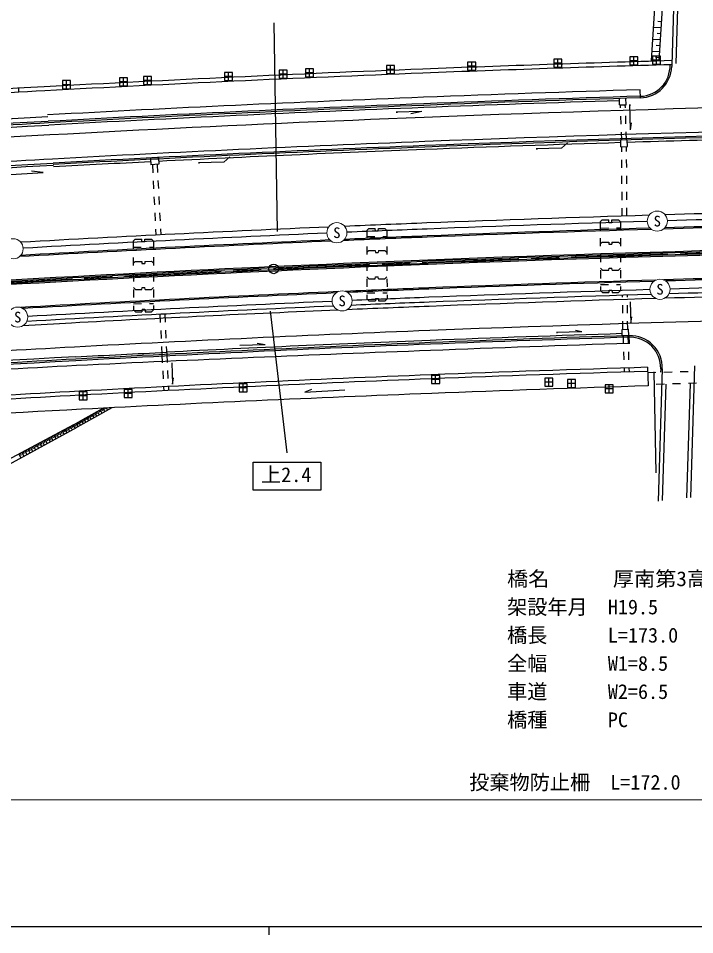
# Model space of a CAD drawing. Units: millimetres, scale not verified. Extents: x 40000 to 680000, y 20000 to 380000.
# Drawn here: x 236932 to 320853, y 204000 to 317714 of the extents above; entities that cross this region are included whole.
import ezdxf
from ezdxf.enums import TextEntityAlignment as Align

# ---------------------------------------------------------------- set-up
doc = ezdxf.new("R2010")
doc.units = ezdxf.units.MM
doc.header["$LTSCALE"] = 1000
doc.linetypes.add('CHAIN', pattern=[18.5, 12, -1.5, 3.5, -1.5])
for name, color, linetype, lineweight in [('M-BGD', 7, 'Continuous', 25), ('M-BMK', 2, 'CHAIN', 13), ('M-BMK-OTRS', 5, 'Continuous', 25), ('M-BMK-ROW', 30, 'Continuous', 25), ('M-BMK-SRVR', 3, 'Continuous', 25), ('M-STR-HTXT', 7, 'Continuous', 13), ('M-STR-STR1', 1, 'Continuous', 25), ('M-STR-STRC', 7, 'Continuous', 25), ('M-TTL-BAND', 7, 'Continuous', 25)]:
    doc.layers.add(name, color=color, linetype=linetype, lineweight=lineweight)
doc.styles.add('ＭＳ ゴシック', font='')
doc.styles.get('ＭＳ ゴシック').set_extended_font_data('MS Gothic')

msp = doc.modelspace()

# ---------------------------------------------------------------- linework, layer by layer
at = {"layer": 'M-BGD'}
for p, q in [((318670, 333239), (318009, 311961)), ((319172, 333297), (318514, 312111)), ((315497, 312480), (316179, 323038)), ((316427, 312420), (317109, 322978)), ((316740, 317270), (316275, 317300)), ((316692, 316526), (315762, 316586)), ((316596, 315038), (315666, 315098)), ((316644, 315782), (316179, 315812)), ((316548, 314294), (316083, 314324)), ((316500, 313550), (315570, 313610)), ((316452, 312805), (315987, 312835)), ((315545, 312388), (315497, 312480)), ((318009, 311961), (318002, 311718)), ((236941, 309034), (236968, 308535)), ((314124, 307844), (314091, 308843)), ((311546, 306965), (311521, 307765)), ((312346, 306990), (312321, 307789)), ((286982, 306167), (283831, 306084)), ((283831, 306084), (283983, 306083)), ((286982, 306167), (285627, 305846)), ((311546, 306965), (312346, 306990)), ((311659, 306588), (311646, 306967)), ((312259, 306606), (312246, 306988)), ((312811, 307022), (312810, 306869)), ((312894, 303871), (312811, 307022)), ((311728, 304589), (311694, 305588)), ((312328, 304608), (312293, 305607)), ((312894, 303871), (313029, 304740)), ((311705, 301787), (311681, 302587)), ((311797, 302590), (311763, 303590)), ((312397, 302609), (312363, 303608)), ((312505, 301812), (312480, 302611)), ((304333, 301611), (301182, 301528)), ((301182, 301528), (301334, 301527)), ((304333, 301611), (305081, 302280)), ((311705, 301787), (312505, 301812)), ((311805, 301167), (311801, 301790)), ((312404, 301186), (312401, 301809)), ((254319, 300397), (253320, 300347)), ((253320, 300347), (253360, 299548)), ((254319, 300397), (254359, 299598)), ((262429, 299857), (263177, 300526)), ((254359, 299598), (253360, 299548)), ((253560, 299558), (253610, 298559)), ((254159, 299588), (254209, 298589)), ((262429, 299857), (259277, 299774)), ((259277, 299774), (259430, 299773)), ((311817, 299167), (311811, 300167)), ((312417, 299186), (312411, 300186)), ((235326, 298286), (240009, 298580)), ((240009, 298580), (238578, 298753)), ((311829, 297167), (311823, 298167)), ((312429, 297186), (312423, 298186)), ((253660, 297560), (253711, 296562)), ((254260, 297591), (254310, 296592)), ((311842, 295167), (311836, 296167)), ((312442, 295186), (312435, 296186)), ((253761, 295563), (253811, 294564)), ((254360, 295593), (254411, 294594)), ((253862, 293566), (253912, 292567)), ((254461, 293596), (254511, 292597)), ((311854, 293167), (311848, 294167)), ((312454, 293186), (312448, 294186)), ((309388, 292693), (309139, 292443)), ((309139, 292443), (309141, 291443)), ((309388, 292693), (310188, 292696)), ((310214, 292396), (310188, 292696)), ((310214, 292396), (310564, 292397)), ((310564, 292397), (310588, 292697)), ((310588, 292697), (311388, 292699)), ((311388, 292699), (311639, 292450)), ((311639, 292450), (311641, 291450)), ((253962, 291568), (254000, 290811)), ((254561, 291598), (254599, 290841)), ((280407, 291639), (280158, 291388)), ((280158, 291388), (280161, 290388)), ((280407, 291639), (281207, 291641)), ((281233, 291341), (281207, 291641)), ((281233, 291341), (281583, 291342)), ((281583, 291342), (281607, 291642)), ((281607, 291642), (282407, 291644)), ((282407, 291644), (282658, 291395)), ((282658, 291395), (282661, 290395)), ((309141, 291693), (310141, 291696)), ((311141, 291698), (311641, 291700)), ((251438, 290304), (251189, 290054)), ((251189, 290054), (251192, 289054)), ((251438, 290304), (252238, 290306)), ((252264, 290007), (252238, 290306)), ((252264, 290007), (252614, 290007)), ((252614, 290007), (252638, 290308)), ((252638, 290308), (253438, 290310)), ((253438, 290310), (253689, 290060)), ((253689, 290060), (253692, 289060)), ((280160, 290638), (281160, 290641)), ((282160, 290644), (282660, 290645)), ((309144, 290443), (309147, 289443)), ((311644, 290450), (311647, 289450)), ((251191, 289304), (252191, 289306)), ((253191, 289309), (253691, 289310)), ((280163, 289388), (280166, 288388)), ((280415, 288889), (280165, 288638)), ((280415, 288889), (281215, 288891)), ((281215, 288891), (281240, 288641)), ((281615, 288892), (281590, 288642)), ((281615, 288892), (282415, 288894)), ((282415, 288894), (282665, 288645)), ((282663, 289395), (282666, 288395)), ((309395, 289944), (309146, 289693)), ((309395, 289944), (310195, 289946)), ((310195, 289946), (310221, 289696)), ((310221, 289696), (310571, 289697)), ((310595, 289947), (310571, 289697)), ((310595, 289947), (311395, 289949)), ((311395, 289949), (311646, 289700)), ((251194, 288054), (251197, 287054)), ((253694, 288060), (253697, 287060)), ((281240, 288641), (281590, 288642)), ((309150, 288443), (309152, 287443)), ((311650, 288450), (311652, 287450)), ((251446, 287554), (251196, 287304)), ((251446, 287554), (252246, 287556)), ((252246, 287556), (252271, 287307)), ((252271, 287307), (252621, 287307)), ((252646, 287558), (252621, 287307)), ((252646, 287558), (253446, 287560)), ((253446, 287560), (253696, 287310)), ((280169, 287388), (280172, 286388)), ((282669, 287395), (282672, 286395)), ((309405, 286444), (309154, 286693)), ((310205, 286446), (310229, 286696)), ((310229, 286696), (310579, 286697)), ((310605, 286447), (310579, 286697)), ((311405, 286449), (311654, 286700)), ((251200, 286054), (251202, 285054)), ((253700, 286060), (253702, 285060)), ((280424, 285389), (280174, 285638)), ((281224, 285391), (281249, 285641)), ((281249, 285641), (281599, 285642)), ((281624, 285392), (281599, 285642)), ((282424, 285394), (282674, 285645)), ((309155, 286443), (309158, 285443)), ((309405, 286444), (310205, 286446)), ((310605, 286447), (311405, 286449)), ((311655, 286450), (311658, 285450)), ((251455, 284054), (251204, 284304)), ((252255, 284056), (252279, 284307)), ((252279, 284307), (252629, 284308)), ((252655, 284058), (252629, 284308)), ((253455, 284060), (253704, 284310)), ((280174, 285388), (280177, 284388)), ((280424, 285389), (281224, 285391)), ((281624, 285392), (282424, 285394)), ((282674, 285395), (282677, 284395)), ((309160, 284693), (310160, 284696)), ((309160, 284443), (309162, 283943)), ((311160, 284698), (311660, 284700)), ((311660, 284450), (311662, 283950)), ((251205, 284054), (251208, 283054)), ((251455, 284054), (252255, 284056)), ((252655, 284058), (253455, 284060)), ((253705, 284060), (253708, 283060)), ((280179, 283638), (281179, 283641)), ((280180, 283388), (280181, 282888)), ((282179, 283644), (282679, 283645)), ((282680, 283395), (282681, 282895)), ((309412, 283694), (309162, 283943)), ((309412, 283694), (310212, 283696)), ((310237, 283996), (310212, 283696)), ((310237, 283996), (310587, 283997)), ((310587, 283997), (310612, 283697)), ((310612, 283697), (311412, 283699)), ((311412, 283699), (311662, 283950)), ((311917, 283120), (311915, 283315)), ((312517, 283124), (312515, 283333)), ((251210, 282304), (252210, 282306)), ((251211, 282054), (251212, 281554)), ((253210, 282309), (253710, 282310)), ((253710, 282060), (253712, 281560)), ((280432, 282639), (280181, 282888)), ((280432, 282639), (281232, 282641)), ((281256, 282941), (281232, 282641)), ((281256, 282941), (281606, 282942)), ((281606, 282942), (281632, 282642)), ((281632, 282642), (282432, 282644)), ((282432, 282644), (282681, 282895)), ((311929, 281120), (311923, 282120)), ((312529, 281124), (312523, 282124)), ((312831, 282521), (312920, 279862)), ((251463, 281304), (251212, 281554)), ((251463, 281304), (252263, 281307)), ((252287, 281607), (252263, 281307)), ((252287, 281607), (252637, 281608)), ((252637, 281608), (252663, 281308)), ((252663, 281308), (253463, 281310)), ((253463, 281310), (253712, 281560)), ((255323, 281016), (254324, 280965)), ((254495, 280974), (254546, 279975)), ((255095, 281004), (255145, 280005)), ((311941, 279120), (311935, 280120)), ((312541, 279124), (312535, 280124)), ((312920, 279862), (313044, 280671)), ((254596, 278977), (254646, 277978)), ((255195, 279007), (255245, 278008)), ((306844, 278816), (303693, 278733)), ((303693, 278733), (303845, 278732)), ((306844, 278816), (306074, 278989)), ((311842, 279110), (312641, 279135)), ((311866, 278310), (311842, 279110)), ((312666, 278335), (312641, 279135)), ((311866, 278310), (312666, 278335)), ((311966, 278314), (311997, 277314)), ((312566, 278332), (312597, 277333)), ((312746, 277337), (312715, 278337)), ((254696, 276979), (254747, 275980)), ((255296, 277009), (255346, 276011)), ((267547, 277214), (264396, 277131)), ((267547, 277214), (266566, 277367)), ((312628, 276333), (312659, 275334)), ((254747, 275980), (254797, 274982)), ((255346, 276010), (255396, 275012)), ((312028, 276315), (312059, 275315)), ((255987, 274957), (256076, 272298)), ((312090, 274316), (312106, 273816)), ((312690, 274334), (312706, 273835)), ((315019, 274406), (315096, 272107)), ((316837, 274215), (316327, 257805)), ((316637, 274221), (316624, 273802)), ((320850, 274576), (320344, 258269)), ((254847, 273983), (254898, 272984)), ((255447, 274013), (255497, 273014)), ((256076, 272298), (256200, 273107)), ((315041, 273756), (316040, 273785)), ((315789, 273845), (316052, 261325)), ((317040, 273814), (318040, 273842)), ((319039, 273871), (320039, 273900)), ((254948, 271985), (254973, 271486)), ((255547, 272015), (255572, 271516)), ((315091, 272257), (315091, 272257)), ((317091, 272314), (316091, 272286)), ((317278, 272320), (316829, 257863)), ((319090, 272372), (318090, 272343)), ((320282, 272406), (319842, 258211)), ((321089, 272430), (320089, 272401)), ((273309, 271672), (272475, 271325)), ((272475, 271325), (277465, 271632)), ((244926, 267916), (247445, 269339)), ((248525, 269394), (244986, 267397)), ((245731, 268371), (245968, 267951)), ((245899, 268466), (246017, 268256)), ((246067, 268561), (246304, 268141)), ((246235, 268656), (246353, 268446)), ((246403, 268751), (246640, 268331)), ((246571, 268845), (246690, 268635)), ((246739, 268940), (246976, 268520)), ((246907, 269035), (247026, 268825)), ((247075, 269130), (247312, 268710)), ((247243, 269225), (247362, 269015)), ((247411, 269320), (247649, 268900)), ((247617, 269348), (247698, 269205)), ((247833, 269359), (247985, 269089)), ((248265, 269381), (248322, 269279)), ((243792, 267272), (229206, 259490)), ((243741, 267244), (243966, 266823)), ((243792, 267272), (244926, 267912)), ((243896, 267331), (244014, 267122)), ((244063, 267425), (244300, 267006)), ((244986, 267393), (244219, 266961)), ((244231, 267519), (244349, 267310)), ((244398, 267614), (244635, 267195)), ((244566, 267709), (244684, 267499)), ((244733, 267803), (244970, 267384)), ((244901, 267898), (244934, 267839)), ((244937, 267819), (245011, 267688)), ((245060, 267992), (245297, 267573)), ((245228, 268087), (245346, 267877)), ((245396, 268181), (245633, 267762)), ((245563, 268277), (245682, 268067)), ((229482, 258969), (244219, 266961)), ((241682, 266146), (241915, 265711)), ((241856, 266239), (241972, 266022)), ((242030, 266332), (242261, 265899)), ((242203, 266424), (242318, 266208)), ((242376, 266517), (242606, 266086)), ((242548, 266608), (242663, 266393)), ((242720, 266700), (242949, 266272)), ((242891, 266791), (243005, 266578)), ((243062, 266882), (243289, 266456)), ((243233, 266973), (243346, 266761)), ((243403, 267064), (243628, 266640)), ((243572, 267154), (243684, 266943)), ((239555, 265011), (239795, 264562)), ((239735, 265108), (239855, 264883)), ((239915, 265203), (240153, 264756)), ((240094, 265299), (240213, 265076)), ((240272, 265394), (240509, 264949)), ((240450, 265489), (240569, 265267)), ((240627, 265584), (240864, 265141)), ((240804, 265678), (240922, 265457)), ((240981, 265772), (241216, 265332)), ((241157, 265866), (241274, 265647)), ((241333, 265959), (241566, 265522)), ((241508, 266053), (241624, 265835)), ((237358, 263839), (237606, 263375)), ((237544, 263938), (237667, 263707)), ((237729, 264037), (237976, 263575)), ((237914, 264136), (238037, 263905)), ((238098, 264234), (238344, 263775)), ((238282, 264332), (238405, 264103)), ((238466, 264430), (238709, 263973)), ((238649, 264528), (238770, 264300)), ((238831, 264625), (239073, 264170)), ((239012, 264722), (239134, 264495)), ((239194, 264819), (239435, 264366)), ((239375, 264915), (239495, 264690)), ((236985, 263640), (237234, 263173)), ((237172, 263740), (237296, 263507))]:
    msp.add_line(p, q, dxfattribs=at)
for points in [[(205697, 303417), (208430, 303601), (225101, 304644), (240582, 305529)], [(186760, 296297), (217728, 298383), (233381, 299318), (241250, 299744)]]:
    msp.add_lwpolyline(points, dxfattribs=at)
for centre, radius, start, end in [((404988, -2705506), 3018720, 91.6511, 92.23768), ((314004, 311842), 3800, 271.72716, 1.6911), ((314004, 311842), 4000, 271.72716, 358.22106), ((404988, -2705506), 3018720, 92.23768, 93.12898), ((405000, -2705572), 3018787, 93.12914, 93.7852), ((404988, -2705506), 3015720, 91.72716, 92.23832), ((404988, -2705506), 3015720, 92.23832, 93.12553), ((404988, -2705506), 3014920, 92.2385, 93.12462), ((404988, -2705506), 3014920, 91.72716, 92.2385), ((404988, -2705506), 3014720, 91.72716, 92.23854), ((404988, -2705506), 3014447, 91.77665, 92.2386), ((404988, -2705506), 3014720, 92.23854, 93.12439), ((404988, -2705506), 3014447, 92.2386, 93.12407), ((405000, -2705572), 3014986, 93.12477, 94.71376), ((405000, -2705572), 3014486, 93.1242, 94.73986), ((405000, -2705572), 3014786, 93.12454, 93.79057), ((404987, -2705506), 3009720, 90.59699, 92.2396), ((404987, -2705506), 3009540, 90.59699, 92.23964), ((404987, -2705506), 3009240, 91.17397, 91.76143), ((404987, -2705506), 3009720, 92.2396, 93.11861), ((404987, -2705506), 3009540, 92.23964, 93.1184), ((404987, -2705506), 3009240, 92.23971, 92.8695), ((404987, -2705506), 3009240, 91.77666, 92.23971), ((405000, -2705572), 3009486, 93.11844, 94.15817), ((404987, -2705506), 3009240, 92.88854, 93.11805), ((404988, -2705507), 2999370, 90.9446, 91.67219), ((404988, -2705507), 2999370, 91.71994, 92.24187), ((404988, -2705507), 2999370, 92.24187, 92.43205), ((404988, -2705507), 2999370, 92.47981, 93.20047), ((406019, -2705540), 2990966, 90.96219, 91.69021), ((406019, -2705540), 2990966, 91.7381, 92.26355), ((406019, -2705540), 2990966, 92.49415, 93.21839), ((406019, -2705540), 2990966, 92.26355, 92.44626), ((405000, -2705572), 2989836, 93.09562, 93.21159), ((404988, -2705506), 2985270, 92.24497, 93.09019), ((404988, -2705506), 2985543, 92.24491, 92.87326), ((404988, -2705506), 2985543, 91.78756, 92.24491), ((404988, -2705506), 2985270, 91.77126, 92.24497), ((404988, -2705506), 2985070, 91.77126, 92.24501), ((312839, 274339), 4000, 358.22106, 91.77126), ((312839, 274339), 3800, 358.22106, 91.77126), ((404988, -2705506), 2985070, 92.24501, 93.08995), ((480203, -4756241), 5036402, 92.18623, 92.68639), ((480203, -4756241), 5036402, 91.90549, 92.18623), ((405000, -2705572), 2985636, 93.0907, 94.68283), ((405000, -2705572), 2985136, 93.09011, 94.68283), ((405000, -2705572), 2985336, 93.09035, 93.83055), ((152028, 2240882), 1967313, 272.68025, 273.00999), ((405000, -2705572), 2984536, 93.08941, 93.83165), ((404988, -2705506), 2981270, 91.72934, 92.24585), ((404988, -2705506), 2981270, 92.24585, 93.08549), ((419633, -3111153), 3384875, 91.76977, 92.22492), ((405000, -2705572), 2981336, 93.08565, 93.83604), ((419633, -3111153), 3384875, 92.22492, 92.9611), ((405000, -2705572), 2979086, 93.083, 94.2011)]:
    msp.add_arc(centre, radius, start, end, dxfattribs=at)
at = {"layer": 'M-BMK'}
msp.add_arc((404367, -2684550), 2974273, 88.4654, 95.20565, dxfattribs=at)
at = {"layer": 'M-BMK-OTRS'}
for centre, radius, start, end in [((404988, -2705506), 3019220, 91.65053, 92.23757), ((404988, -2705506), 3019220, 92.23757, 93.12955), ((405000, -2705572), 3019287, 93.12971, 94.14506), ((404988, -2705506), 2980770, 92.24596, 93.0849), ((404988, -2705506), 2980770, 91.72931, 92.24596), ((405000, -2705572), 2980836, 93.08506, 93.83673)]:
    msp.add_arc(centre, radius, start, end, dxfattribs=at)
at = {"layer": 'M-BMK-ROW'}
for p, q in [((313801, 312941), (312801, 312941)), ((312801, 312941), (312801, 311941)), ((313301, 311941), (313301, 312941)), ((313801, 311941), (313801, 312941)), ((316621, 313022), (315621, 313022)), ((315621, 313022), (315621, 312022)), ((316121, 312022), (316121, 313022)), ((316621, 312022), (316621, 313022)), ((283626, 311873), (282626, 311873)), ((282626, 311873), (282626, 310873)), ((283126, 310873), (283126, 311873)), ((283626, 310873), (283626, 311873)), ((293683, 312263), (292683, 312263)), ((292683, 312263), (292683, 311263)), ((293683, 311763), (292683, 311763)), ((293183, 311263), (293183, 312263)), ((293683, 311263), (293683, 312263)), ((304363, 312639), (303363, 312639)), ((303363, 312639), (303363, 311639)), ((304363, 312139), (303363, 312139)), ((303363, 311639), (304363, 311639)), ((303863, 311639), (303863, 312639)), ((304363, 311639), (304363, 312639)), ((313801, 312441), (312801, 312441)), ((312801, 311941), (313801, 311941)), ((316621, 312522), (315621, 312522)), ((315621, 312022), (316621, 312022)), ((253464, 310504), (252464, 310504)), ((252464, 310504), (252464, 309504)), ((252964, 309504), (252964, 310504)), ((253464, 309504), (253464, 310504)), ((263517, 310994), (262517, 310994)), ((262517, 310994), (262517, 309994)), ((263517, 310494), (262517, 310494)), ((263017, 309994), (263017, 310994)), ((263517, 309994), (263517, 310994)), ((270282, 311301), (269282, 311301)), ((269282, 311301), (269282, 310301)), ((270282, 310801), (269282, 310801)), ((269782, 310301), (269782, 311301)), ((270282, 310301), (270282, 311301)), ((273571, 311450), (272571, 311450)), ((272571, 311450), (272571, 310450)), ((273571, 310950), (272571, 310950)), ((272571, 310450), (273571, 310450)), ((273071, 310450), (273071, 311450)), ((273571, 310450), (273571, 311450)), ((283626, 311373), (282626, 311373)), ((282626, 310873), (283626, 310873)), ((292683, 311263), (293683, 311263)), ((243413, 309980), (242413, 309980)), ((242413, 309980), (242413, 308980)), ((243413, 309480), (242413, 309480)), ((242913, 308980), (242913, 309980)), ((243413, 308980), (243413, 309980)), ((250472, 310348), (249472, 310348)), ((249472, 310348), (249472, 309348)), ((250472, 309848), (249472, 309848)), ((249472, 309348), (250472, 309348)), ((249972, 309348), (249972, 310348)), ((250472, 309348), (250472, 310348)), ((253464, 310004), (252464, 310004)), ((252464, 309504), (253464, 309504)), ((262517, 309994), (263517, 309994)), ((269282, 310301), (270282, 310301)), ((242413, 308980), (243413, 308980)), ((289212, 273384), (288212, 273384)), ((288212, 273384), (288212, 272384)), ((288712, 272384), (288712, 273384)), ((289212, 272384), (289212, 273384)), ((303250, 273052), (302250, 273052)), ((302250, 273052), (302250, 272052)), ((302750, 272052), (302750, 273052)), ((303250, 272052), (303250, 273052)), ((265335, 272367), (264335, 272367)), ((264335, 272367), (264335, 271367)), ((265335, 271867), (264335, 271867)), ((264835, 271367), (264835, 272367)), ((265335, 271367), (265335, 272367)), ((289212, 272884), (288212, 272884)), ((288212, 272384), (289212, 272384)), ((303250, 272552), (302250, 272552)), ((302250, 272052), (303250, 272052)), ((306071, 272902), (305071, 272902)), ((305071, 272902), (305071, 271902)), ((306071, 272402), (305071, 272402)), ((305071, 271902), (306071, 271902)), ((305571, 271902), (305571, 272902)), ((306071, 271902), (306071, 272902)), ((310750, 272244), (309750, 272244)), ((309750, 272244), (309750, 271244)), ((310250, 271244), (310250, 272244)), ((310750, 271244), (310750, 272244)), ((245489, 271366), (244489, 271366)), ((244489, 271366), (244489, 270366)), ((245489, 270866), (244489, 270866)), ((244989, 270366), (244989, 271366)), ((245489, 270366), (245489, 271366)), ((251047, 271647), (250047, 271647)), ((250047, 271647), (250047, 270647)), ((251047, 271147), (250047, 271147)), ((250047, 270647), (251047, 270647)), ((250547, 270647), (250547, 271647)), ((251047, 270647), (251047, 271647)), ((264335, 271367), (265335, 271367)), ((310750, 271744), (309750, 271744)), ((309750, 271244), (310750, 271244)), ((244489, 270366), (245489, 270366))]:
    msp.add_line(p, q, dxfattribs=at)
at = {"layer": 'M-BMK-SRVR'}
msp.add_circle((268619, 286624), 600, dxfattribs=at)
at = {"layer": 'M-STR-HTXT'}
msp.add_line((397674, 220743), (224469, 220743), dxfattribs=at)
for centre in [(316214, 292549), (276462, 291108), (236286, 289115), (316550, 284087), (277109, 282647), (236852, 280638)]:
    msp.add_circle(centre, 1250, dxfattribs=at)
at = {"layer": 'M-STR-STR1'}
for centre, radius, start, end in [((404995, -2705256), 2999870, 90.94003, 91.67725), ((404988, -2705507), 3000120, 92.24171, 92.43683), ((404995, -2705256), 2999870, 91.71545, 92.24204), ((404988, -2705507), 3000120, 92.47503, 93.20525), ((406019, -2705588), 2990414, 90.95923, 91.69312), ((406019, -2705588), 2990414, 91.73513, 92.26364), ((406019, -2705588), 2990414, 92.26364, 92.44916), ((406019, -2705588), 2990414, 92.49117, 93.22127)]:
    msp.add_arc(centre, radius, start, end, dxfattribs=at)
at = {"layer": 'M-STR-STRC'}
for p, q in [((268622, 317152), (269039, 291268)), ((268173, 281370), (270243, 263795)), ((266077, 259152), (266077, 262652)), ((266077, 262652), (274477, 262652)), ((274477, 262652), (274477, 259152)), ((274477, 259152), (266077, 259152))]:
    msp.add_line(p, q, dxfattribs=at)
for centre, radius, start, end in [((404987, -2705506), 3013220, 88.47745, 92.23884), ((404987, -2705506), 3013220, 92.23884, 93.58624), ((404987, -2705506), 3010220, 88.47745, 92.23949), ((404987, -2705506), 3010220, 92.23949, 93.11918), ((405000, -2705572), 3010286, 93.11936, 93.79663), ((404246, -2705537), 2998370, 90.92039, 91.66777), ((404246, -2705537), 2998520, 90.92372, 91.66453), ((404246, -2705537), 2998520, 91.69925, 92.22806), ((404246, -2705537), 2998370, 91.696, 92.22809), ((405495, -2705496), 2998370, 92.47966, 93.22018), ((405495, -2705496), 2998520, 92.48293, 93.21685), ((405495, -2705496), 2998370, 92.25197, 92.45158), ((405495, -2705496), 2998520, 92.25194, 92.44831), ((404422, -2705406), 2995395, 88.47716, 92.23207), ((404422, -2705406), 2995245, 88.47716, 92.23207), ((404422, -2705406), 2994995, 88.47716, 92.23212), ((404422, -2705406), 2994845, 88.47716, 92.23212), ((405671, -2705365), 2995395, 92.25596, 93.54231), ((405671, -2705365), 2995245, 92.25596, 93.54231), ((405671, -2705365), 2994995, 92.25601, 93.54257), ((405671, -2705365), 2994845, 92.25601, 93.54257), ((404424, -2705331), 2991870, 90.91761, 91.67482), ((404424, -2705331), 2991720, 90.92239, 91.66963), ((404424, -2705331), 2991870, 91.69262, 92.2328), ((404424, -2705331), 2991720, 91.69782, 92.23283), ((405673, -2705290), 2991870, 92.47226, 93.22773), ((405673, -2705290), 2991720, 92.47765, 93.22223), ((405673, -2705290), 2991870, 92.2567, 92.4553), ((405673, -2705290), 2991720, 92.25674, 92.44991), ((404987, -2705506), 2989770, 90.92806, 91.68424), ((404987, -2705506), 2989770, 91.70458, 92.24395), ((404987, -2705506), 2989770, 92.46118, 93.09543), ((404987, -2705506), 2989770, 92.24395, 92.43977), ((404987, -2705506), 2986770, 88.4982, 92.24462), ((404987, -2705506), 2986770, 92.24462, 93.09192), ((405000, -2705572), 2986836, 93.09211, 93.8285)]:
    msp.add_arc(centre, radius, start, end, dxfattribs=at)
at = {"layer": 'M-TTL-BAND'}
for p, q in [((40000, 205000), (579000, 205000)), ((268000, 205000), (268000, 204000))]:
    msp.add_line(p, q, dxfattribs=at)

# ---------------------------------------------------------------- texts
at = {"layer": 'M-STR-HTXT', "style": 'ＭＳ ゴシック'}
for s, height, p in [('S', 1320, (316214, 292549)), ('S', 1320, (276462, 291108)), ('S', 1320, (316550, 284087)), ('S', 1320, (277109, 282647)), ('S', 1320, (236852, 280638)), ('投棄物防止柵\u3000L=172.0', 1833, (305992, 222917))]:
    msp.add_text(s, height=height, dxfattribs=at).set_placement(p, align=Align.MIDDLE_CENTER)
at = {"layer": 'M-STR-HTXT', "style": 'ＭＳ ゴシック', "width": 1.05}
msp.add_text('橋名\u3000\u3000\u3000厚南第3高架橋', height=1833, dxfattribs=at).set_placement((297577, 248167), align=Align.MIDDLE_LEFT)
at = {"layer": 'M-STR-HTXT', "style": 'ＭＳ ゴシック'}
for s, p in [('架設年月\u3000H19.5', (297577, 244667)), ('橋長\u3000\u3000\u3000L=173.0', (297577, 241167)), ('全幅\u3000\u3000\u3000W1=8.5', (297577, 237667)), ('車道\u3000\u3000\u3000W2=6.5', (297577, 234167)), ('橋種\u3000\u3000\u3000PC', (297577, 230667))]:
    msp.add_text(s, height=1833, dxfattribs=at).set_placement(p, align=Align.MIDDLE_LEFT)
at = {"layer": 'M-STR-STRC', "style": 'ＭＳ ゴシック'}
msp.add_text('上2.4', height=1833, dxfattribs=at).set_placement((270164, 259615), align=Align.BOTTOM_CENTER)

doc.saveas('drawing.dxf')
